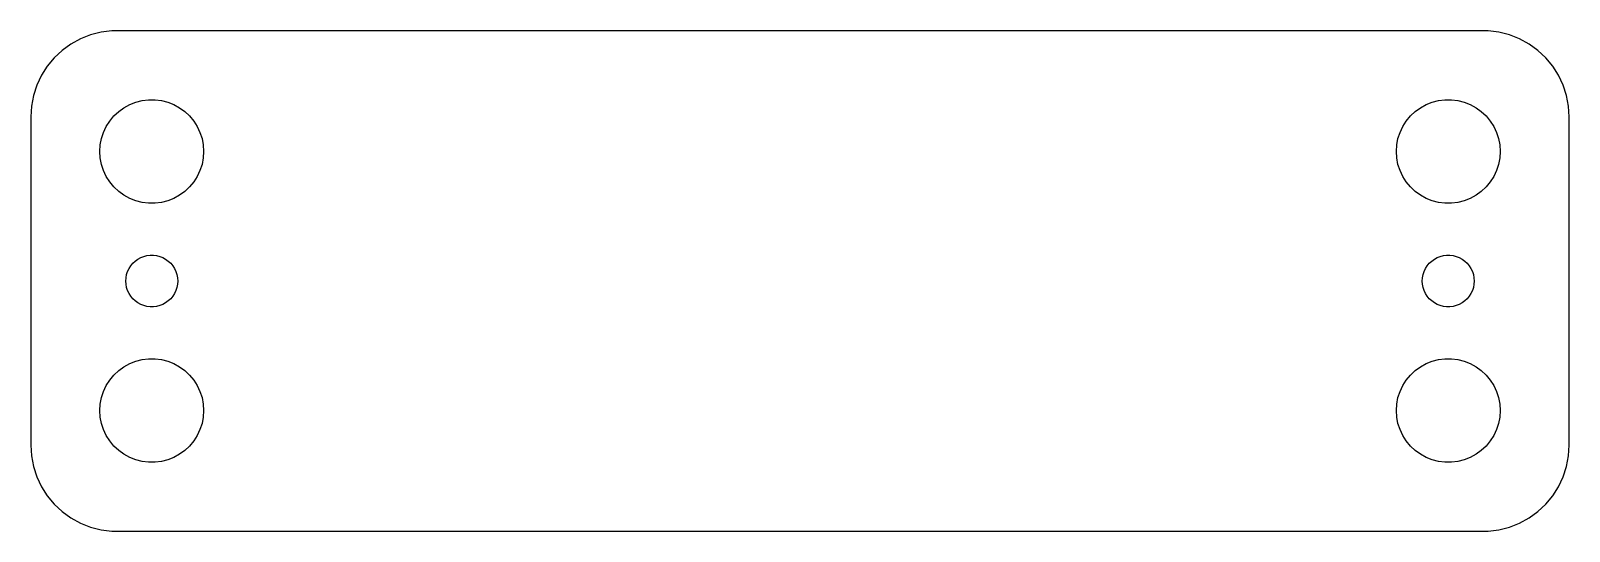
# Model space of a CAD drawing. Header units: metres. Extents: x -44.5 to 44.5, y -14.5 to 14.5.
import ezdxf

# ---------------------------------------------------------------- set-up
doc = ezdxf.new("R2010")
doc.units = ezdxf.units.M

msp = doc.modelspace()

# ---------------------------------------------------------------- linework, layer by layer
for p, q in [((-41.0451, 14.2553), (-41.6289, 14.0241)), ((-40.4369, 14.4114), (-41.0451, 14.2553)), ((-39.8139, 14.4901), (-40.4369, 14.4114)), ((39.8139, 14.4901), (-39.8139, 14.4901)), ((40.4369, 14.4114), (39.8139, 14.4901)), ((41.0451, 14.2553), (40.4369, 14.4114)), ((41.6289, 14.0241), (41.0451, 14.2553)), ((-42.6871, 13.3526), (-43.1448, 12.9227)), ((-42.1791, 13.7216), (-42.6871, 13.3526)), ((-41.6289, 14.0241), (-42.1791, 13.7216)), ((42.1791, 13.7216), (41.6289, 14.0241)), ((42.6871, 13.3526), (42.1791, 13.7216)), ((43.1448, 12.9227), (42.6871, 13.3526)), ((-43.1448, 12.9227), (-43.5451, 12.4389)), ((43.5451, 12.4389), (43.1448, 12.9227)), ((-43.8815, 11.9088), (-44.1489, 11.3406)), ((-43.5451, 12.4389), (-43.8815, 11.9088)), ((43.8815, 11.9088), (43.5451, 12.4389)), ((44.1489, 11.3406), (43.8815, 11.9088)), ((-44.3429, 10.7434), (-44.4606, 10.1267)), ((-44.1489, 11.3406), (-44.3429, 10.7434)), ((44.3429, 10.7434), (44.1489, 11.3406)), ((44.4606, 10.1267), (44.3429, 10.7434)), ((-44.4606, 10.1267), (-44.5, 9.5)), ((-39.6869, 9.55363), (-39.4123, 9.81154)), ((-39.4123, 9.81154), (-39.1075, 10.033)), ((-39.1075, 10.033), (-38.7773, 10.2145)), ((-38.7773, 10.2145), (-38.427, 10.3532)), ((-38.427, 10.3532), (-38.0621, 10.4469)), ((-38.0621, 10.4469), (-37.6884, 10.4941)), ((-37.6884, 10.4941), (-37.3116, 10.4941)), ((-37.3116, 10.4941), (-36.9379, 10.4469)), ((-36.9379, 10.4469), (-36.5729, 10.3532)), ((-36.5729, 10.3532), (-36.2227, 10.2145)), ((-36.2227, 10.2145), (-35.8925, 10.033)), ((-35.8925, 10.033), (-35.5877, 9.81154)), ((-35.5877, 9.81154), (-35.3131, 9.55363)), ((35.3131, 9.55363), (35.5877, 9.81154)), ((35.5877, 9.81154), (35.8925, 10.033)), ((35.8925, 10.033), (36.2227, 10.2145)), ((36.2227, 10.2145), (36.5729, 10.3532)), ((36.5729, 10.3532), (36.9379, 10.4469)), ((36.9379, 10.4469), (37.3116, 10.4941)), ((37.3116, 10.4941), (37.6884, 10.4941)), ((37.6884, 10.4941), (38.0621, 10.4469)), ((38.0621, 10.4469), (38.427, 10.3532)), ((38.427, 10.3532), (38.7773, 10.2145)), ((38.7773, 10.2145), (39.1075, 10.033)), ((39.1075, 10.033), (39.4123, 9.81154)), ((39.4123, 9.81154), (39.6869, 9.55363)), ((44.5, 9.5), (44.4606, 10.1267)), ((-44.5, 9.5), (-44.5, -9.5)), ((-40.2893, 8.60437), (-40.1289, 8.94525)), ((-40.1289, 8.94525), (-39.927, 9.26335)), ((-39.927, 9.26335), (-39.6869, 9.55363)), ((-35.3131, 9.55363), (-35.0729, 9.26335)), ((-35.0729, 9.26335), (-34.8711, 8.94525)), ((-34.8711, 8.94525), (-34.7107, 8.60437)), ((34.7107, 8.60437), (34.8711, 8.94525)), ((34.8711, 8.94525), (35.0729, 9.26335)), ((35.0729, 9.26335), (35.3131, 9.55363)), ((39.6869, 9.55363), (39.927, 9.26335)), ((39.927, 9.26335), (40.1289, 8.94525)), ((40.1289, 8.94525), (40.2893, 8.60437)), ((44.5, -9.5), (44.5, 9.5)), ((-40.4763, 7.87599), (-40.4057, 8.24606)), ((-40.4057, 8.24606), (-40.2893, 8.60437)), ((-34.7107, 8.60437), (-34.5942, 8.24606)), ((-34.5942, 8.24606), (-34.5237, 7.87599)), ((34.5237, 7.87599), (34.5942, 8.24606)), ((34.5942, 8.24606), (34.7107, 8.60437)), ((40.2893, 8.60437), (40.4057, 8.24606)), ((40.4057, 8.24606), (40.4763, 7.87599)), ((-40.5, 7.5), (-40.4763, 7.87599)), ((-40.4763, 7.12399), (-40.5, 7.5)), ((-40.4057, 6.75392), (-40.4763, 7.12399)), ((-34.5237, 7.12399), (-34.5942, 6.75392)), ((-34.5237, 7.87599), (-34.5, 7.5)), ((-34.5, 7.5), (-34.5237, 7.12399)), ((34.5, 7.5), (34.5237, 7.87599)), ((34.5237, 7.12399), (34.5, 7.5)), ((34.5942, 6.75392), (34.5237, 7.12399)), ((40.4763, 7.12399), (40.4057, 6.75392)), ((40.4763, 7.87599), (40.5, 7.5)), ((40.5, 7.5), (40.4763, 7.12399)), ((-40.2893, 6.39561), (-40.4057, 6.75392)), ((-40.1289, 6.05473), (-40.2893, 6.39561)), ((-34.7107, 6.39561), (-34.8711, 6.05473)), ((-34.5942, 6.75392), (-34.7107, 6.39561)), ((34.7107, 6.39561), (34.5942, 6.75392)), ((34.8711, 6.05473), (34.7107, 6.39561)), ((40.2893, 6.39561), (40.1289, 6.05473)), ((40.4057, 6.75392), (40.2893, 6.39561)), ((-39.927, 5.73663), (-40.1289, 6.05473)), ((-39.6869, 5.44635), (-39.927, 5.73663)), ((-39.4123, 5.18845), (-39.6869, 5.44635)), ((-35.3131, 5.44635), (-35.5877, 5.18845)), ((-35.0729, 5.73663), (-35.3131, 5.44635)), ((-34.8711, 6.05473), (-35.0729, 5.73663)), ((35.0729, 5.73663), (34.8711, 6.05473)), ((35.3131, 5.44635), (35.0729, 5.73663)), ((35.5877, 5.18845), (35.3131, 5.44635)), ((39.6869, 5.44635), (39.4123, 5.18845)), ((39.927, 5.73663), (39.6869, 5.44635)), ((40.1289, 6.05473), (39.927, 5.73663)), ((-39.1075, 4.96701), (-39.4123, 5.18845)), ((-38.7773, 4.78551), (-39.1075, 4.96701)), ((-38.427, 4.64682), (-38.7773, 4.78551)), ((-38.0621, 4.55313), (-38.427, 4.64682)), ((-37.6884, 4.50591), (-38.0621, 4.55313)), ((-37.3116, 4.50591), (-37.6884, 4.50591)), ((-36.9379, 4.55313), (-37.3116, 4.50591)), ((-36.5729, 4.64682), (-36.9379, 4.55313)), ((-36.2227, 4.78551), (-36.5729, 4.64682)), ((-35.8925, 4.96701), (-36.2227, 4.78551)), ((-35.5877, 5.18845), (-35.8925, 4.96701)), ((35.8925, 4.96701), (35.5877, 5.18845)), ((36.2227, 4.78551), (35.8925, 4.96701)), ((36.5729, 4.64682), (36.2227, 4.78551)), ((36.9379, 4.55313), (36.5729, 4.64682)), ((37.3116, 4.50591), (36.9379, 4.55313)), ((37.6884, 4.50591), (37.3116, 4.50591)), ((38.0621, 4.55313), (37.6884, 4.50591)), ((38.427, 4.64682), (38.0621, 4.55313)), ((38.7773, 4.78551), (38.427, 4.64682)), ((39.1075, 4.96701), (38.7773, 4.78551)), ((39.4123, 5.18845), (39.1075, 4.96701)), ((-38.7135, 0.881668), (-38.5934, 1.02681)), ((-38.5934, 1.02681), (-38.4561, 1.15576)), ((-38.4561, 1.15576), (-38.3037, 1.26648)), ((-38.3037, 1.26648), (-38.1387, 1.35724)), ((-38.1387, 1.35724), (-37.9635, 1.42657)), ((-37.9635, 1.42657), (-37.7811, 1.47342)), ((-37.7811, 1.47342), (-37.5942, 1.49704)), ((-37.5942, 1.49704), (-37.4058, 1.49704)), ((-37.4058, 1.49704), (-37.2189, 1.47342)), ((-37.2189, 1.47342), (-37.0365, 1.42657)), ((-37.0365, 1.42657), (-36.8613, 1.35724)), ((-36.8613, 1.35724), (-36.6963, 1.26648)), ((-36.6963, 1.26648), (-36.5439, 1.15576)), ((-36.5439, 1.15576), (-36.4065, 1.02681)), ((-36.4065, 1.02681), (-36.2865, 0.881668)), ((36.2865, 0.881668), (36.4065, 1.02681)), ((36.4065, 1.02681), (36.5439, 1.15576)), ((36.5439, 1.15576), (36.6963, 1.26648)), ((36.6963, 1.26648), (36.8613, 1.35724)), ((36.8613, 1.35724), (37.0365, 1.42657)), ((37.0365, 1.42657), (37.2189, 1.47342)), ((37.2189, 1.47342), (37.4058, 1.49704)), ((37.4058, 1.49704), (37.5942, 1.49704)), ((37.5942, 1.49704), (37.7811, 1.47342)), ((37.7811, 1.47342), (37.9635, 1.42657)), ((37.9635, 1.42657), (38.1387, 1.35724)), ((38.1387, 1.35724), (38.3037, 1.26648)), ((38.3037, 1.26648), (38.4561, 1.15576)), ((38.4561, 1.15576), (38.5934, 1.02681)), ((38.5934, 1.02681), (38.7135, 0.881668)), ((-39, 0), (-38.9882, 0.187988)), ((-38.9882, -0.187988), (-39, 0)), ((-38.9882, 0.187988), (-38.9529, 0.373032)), ((-38.9529, 0.373032), (-38.8947, 0.552185)), ((-38.8947, 0.552185), (-38.8145, 0.722626)), ((-38.8145, 0.722626), (-38.7135, 0.881668)), ((-36.2865, 0.881668), (-36.1855, 0.722626)), ((-36.1855, 0.722626), (-36.1053, 0.552185)), ((-36.1053, 0.552185), (-36.0471, 0.373032)), ((-36.0471, 0.373032), (-36.0118, 0.187988)), ((-36.0118, 0.187988), (-36, 0)), ((-36, 0), (-36.0118, -0.187988)), ((36, 0), (36.0118, 0.187988)), ((36.0118, -0.187988), (36, 0)), ((36.0118, 0.187988), (36.0471, 0.373032)), ((36.0471, 0.373032), (36.1053, 0.552185)), ((36.1053, 0.552185), (36.1855, 0.722626)), ((36.1855, 0.722626), (36.2865, 0.881668)), ((38.7135, 0.881668), (38.8145, 0.722626)), ((38.8145, 0.722626), (38.8947, 0.552185)), ((38.8947, 0.552185), (38.9529, 0.373032)), ((38.9529, 0.373032), (38.9882, 0.187988)), ((38.9882, 0.187988), (39, 0)), ((39, 0), (38.9882, -0.187988)), ((-38.9529, -0.373032), (-38.9882, -0.187988)), ((-38.8947, -0.552185), (-38.9529, -0.373032)), ((-38.8145, -0.722626), (-38.8947, -0.552185)), ((-38.7135, -0.881668), (-38.8145, -0.722626)), ((-38.5934, -1.02681), (-38.7135, -0.881668)), ((-36.2865, -0.881668), (-36.4065, -1.02681)), ((-36.1855, -0.722626), (-36.2865, -0.881668)), ((-36.1053, -0.552185), (-36.1855, -0.722626)), ((-36.0471, -0.373032), (-36.1053, -0.552185)), ((-36.0118, -0.187988), (-36.0471, -0.373032)), ((36.0471, -0.373032), (36.0118, -0.187988)), ((36.1053, -0.552185), (36.0471, -0.373032)), ((36.1855, -0.722626), (36.1053, -0.552185)), ((36.2865, -0.881668), (36.1855, -0.722626)), ((36.4065, -1.02681), (36.2865, -0.881668)), ((38.7135, -0.881668), (38.5934, -1.02681)), ((38.8145, -0.722626), (38.7135, -0.881668)), ((38.8947, -0.552185), (38.8145, -0.722626)), ((38.9529, -0.373032), (38.8947, -0.552185)), ((38.9882, -0.187988), (38.9529, -0.373032)), ((-38.4561, -1.15576), (-38.5934, -1.02681)), ((-38.3037, -1.26648), (-38.4561, -1.15576)), ((-38.1387, -1.35724), (-38.3037, -1.26648)), ((-37.9635, -1.42657), (-38.1387, -1.35724)), ((-37.7811, -1.47342), (-37.9635, -1.42657)), ((-37.5942, -1.49704), (-37.7811, -1.47342)), ((-37.4058, -1.49704), (-37.5942, -1.49704)), ((-37.2189, -1.47342), (-37.4058, -1.49704)), ((-37.0365, -1.42657), (-37.2189, -1.47342)), ((-36.8613, -1.35724), (-37.0365, -1.42657)), ((-36.6963, -1.26648), (-36.8613, -1.35724)), ((-36.5439, -1.15576), (-36.6963, -1.26648)), ((-36.4065, -1.02681), (-36.5439, -1.15576)), ((36.5439, -1.15576), (36.4065, -1.02681)), ((36.6963, -1.26648), (36.5439, -1.15576)), ((36.8613, -1.35724), (36.6963, -1.26648)), ((37.0365, -1.42657), (36.8613, -1.35724)), ((37.2189, -1.47342), (37.0365, -1.42657)), ((37.4058, -1.49704), (37.2189, -1.47342)), ((37.5942, -1.49704), (37.4058, -1.49704)), ((37.7811, -1.47342), (37.5942, -1.49704)), ((37.9635, -1.42657), (37.7811, -1.47342)), ((38.1387, -1.35724), (37.9635, -1.42657)), ((38.3037, -1.26648), (38.1387, -1.35724)), ((38.4561, -1.15576), (38.3037, -1.26648)), ((38.5934, -1.02681), (38.4561, -1.15576)), ((-39.6869, -5.44635), (-39.4123, -5.18845)), ((-39.4123, -5.18845), (-39.1075, -4.96701)), ((-39.1075, -4.96701), (-38.7773, -4.78551)), ((-38.7773, -4.78551), (-38.427, -4.64682)), ((-38.427, -4.64682), (-38.0621, -4.55313)), ((-38.0621, -4.55313), (-37.6884, -4.50591)), ((-37.6884, -4.50591), (-37.3116, -4.50591)), ((-37.3116, -4.50591), (-36.9379, -4.55313)), ((-36.9379, -4.55313), (-36.5729, -4.64682)), ((-36.5729, -4.64682), (-36.2227, -4.78551)), ((-36.2227, -4.78551), (-35.8925, -4.96701)), ((-35.8925, -4.96701), (-35.5877, -5.18845)), ((-35.5877, -5.18845), (-35.3131, -5.44635)), ((35.3131, -5.44635), (35.5877, -5.18845)), ((35.5877, -5.18845), (35.8925, -4.96701)), ((35.8925, -4.96701), (36.2227, -4.78551)), ((36.2227, -4.78551), (36.5729, -4.64682)), ((36.5729, -4.64682), (36.9379, -4.55313)), ((36.9379, -4.55313), (37.3116, -4.50591)), ((37.3116, -4.50591), (37.6884, -4.50591)), ((37.6884, -4.50591), (38.0621, -4.55313)), ((38.0621, -4.55313), (38.427, -4.64682)), ((38.427, -4.64682), (38.7773, -4.78551)), ((38.7773, -4.78551), (39.1075, -4.96701)), ((39.1075, -4.96701), (39.4123, -5.18845)), ((39.4123, -5.18845), (39.6869, -5.44635)), ((-40.2893, -6.39561), (-40.1289, -6.05473)), ((-40.1289, -6.05473), (-39.927, -5.73663)), ((-39.927, -5.73663), (-39.6869, -5.44635)), ((-35.3131, -5.44635), (-35.0729, -5.73663)), ((-35.0729, -5.73663), (-34.8711, -6.05473)), ((-34.8711, -6.05473), (-34.7107, -6.39561)), ((34.7107, -6.39561), (34.8711, -6.05473)), ((34.8711, -6.05473), (35.0729, -5.73663)), ((35.0729, -5.73663), (35.3131, -5.44635)), ((39.6869, -5.44635), (39.927, -5.73663)), ((39.927, -5.73663), (40.1289, -6.05473)), ((40.1289, -6.05473), (40.2893, -6.39561)), ((-40.4763, -7.12399), (-40.4057, -6.75392)), ((-40.4057, -6.75392), (-40.2893, -6.39561)), ((-34.7107, -6.39561), (-34.5942, -6.75392)), ((-34.5942, -6.75392), (-34.5237, -7.12399)), ((34.5237, -7.12399), (34.5942, -6.75392)), ((34.5942, -6.75392), (34.7107, -6.39561)), ((40.2893, -6.39561), (40.4057, -6.75392)), ((40.4057, -6.75392), (40.4763, -7.12399)), ((-40.5, -7.5), (-40.4763, -7.12399)), ((-40.4763, -7.87599), (-40.5, -7.5)), ((-40.4057, -8.24606), (-40.4763, -7.87599)), ((-34.5237, -7.87599), (-34.5942, -8.24606)), ((-34.5237, -7.12399), (-34.5, -7.5)), ((-34.5, -7.5), (-34.5237, -7.87599)), ((34.5, -7.5), (34.5237, -7.12399)), ((34.5237, -7.87599), (34.5, -7.5)), ((34.5942, -8.24606), (34.5237, -7.87599)), ((40.4763, -7.87599), (40.4057, -8.24606)), ((40.4763, -7.12399), (40.5, -7.5)), ((40.5, -7.5), (40.4763, -7.87599)), ((-40.2893, -8.60437), (-40.4057, -8.24606)), ((-40.1289, -8.94525), (-40.2893, -8.60437)), ((-34.7107, -8.60437), (-34.8711, -8.94525)), ((-34.5942, -8.24606), (-34.7107, -8.60437)), ((34.7107, -8.60437), (34.5942, -8.24606)), ((34.8711, -8.94525), (34.7107, -8.60437)), ((40.2893, -8.60437), (40.1289, -8.94525)), ((40.4057, -8.24606), (40.2893, -8.60437)), ((-44.5, -9.5), (-44.4606, -10.1267)), ((-39.927, -9.26335), (-40.1289, -8.94525)), ((-39.6869, -9.55363), (-39.927, -9.26335)), ((-39.4123, -9.81154), (-39.6869, -9.55363)), ((-35.3131, -9.55363), (-35.5877, -9.81154)), ((-35.0729, -9.26335), (-35.3131, -9.55363)), ((-34.8711, -8.94525), (-35.0729, -9.26335)), ((35.0729, -9.26335), (34.8711, -8.94525)), ((35.3131, -9.55363), (35.0729, -9.26335)), ((35.5877, -9.81154), (35.3131, -9.55363)), ((39.6869, -9.55363), (39.4123, -9.81154)), ((39.927, -9.26335), (39.6869, -9.55363)), ((40.1289, -8.94525), (39.927, -9.26335)), ((44.4606, -10.1267), (44.5, -9.5)), ((-44.4606, -10.1267), (-44.3429, -10.7434)), ((-39.1075, -10.033), (-39.4123, -9.81154)), ((-38.7773, -10.2145), (-39.1075, -10.033)), ((-38.427, -10.3532), (-38.7773, -10.2145)), ((-38.0621, -10.4469), (-38.427, -10.3532)), ((-37.6884, -10.4941), (-38.0621, -10.4469)), ((-37.3116, -10.4941), (-37.6884, -10.4941)), ((-36.9379, -10.4469), (-37.3116, -10.4941)), ((-36.5729, -10.3532), (-36.9379, -10.4469)), ((-36.2227, -10.2145), (-36.5729, -10.3532)), ((-35.8925, -10.033), (-36.2227, -10.2145)), ((-35.5877, -9.81154), (-35.8925, -10.033)), ((35.8925, -10.033), (35.5877, -9.81154)), ((36.2227, -10.2145), (35.8925, -10.033)), ((36.5729, -10.3532), (36.2227, -10.2145)), ((36.9379, -10.4469), (36.5729, -10.3532)), ((37.3116, -10.4941), (36.9379, -10.4469)), ((37.6884, -10.4941), (37.3116, -10.4941)), ((38.0621, -10.4469), (37.6884, -10.4941)), ((38.427, -10.3532), (38.0621, -10.4469)), ((38.7773, -10.2145), (38.427, -10.3532)), ((39.1075, -10.033), (38.7773, -10.2145)), ((39.4123, -9.81154), (39.1075, -10.033)), ((44.3429, -10.7434), (44.4606, -10.1267)), ((-44.3429, -10.7434), (-44.1489, -11.3406)), ((-44.1489, -11.3406), (-43.8815, -11.9088)), ((43.8815, -11.9088), (44.1489, -11.3406)), ((44.1489, -11.3406), (44.3429, -10.7434)), ((-43.8815, -11.9088), (-43.5451, -12.4389)), ((-43.5451, -12.4389), (-43.1448, -12.9227)), ((43.1448, -12.9227), (43.5451, -12.4389)), ((43.5451, -12.4389), (43.8815, -11.9088)), ((-43.1448, -12.9227), (-42.6871, -13.3526)), ((42.6871, -13.3526), (43.1448, -12.9227)), ((-42.6871, -13.3526), (-42.1791, -13.7216)), ((-42.1791, -13.7216), (-41.6289, -14.0241)), ((-41.6289, -14.0241), (-41.0451, -14.2553)), ((41.0451, -14.2553), (41.6289, -14.0241)), ((41.6289, -14.0241), (42.1791, -13.7216)), ((42.1791, -13.7216), (42.6871, -13.3526)), ((-41.0451, -14.2553), (-40.4369, -14.4114)), ((-40.4369, -14.4114), (-39.8139, -14.4901)), ((-39.8139, -14.4901), (39.8139, -14.4901)), ((39.8139, -14.4901), (40.4369, -14.4114)), ((40.4369, -14.4114), (41.0451, -14.2553))]:
    msp.add_line(p, q)

doc.saveas('drawing.dxf')
